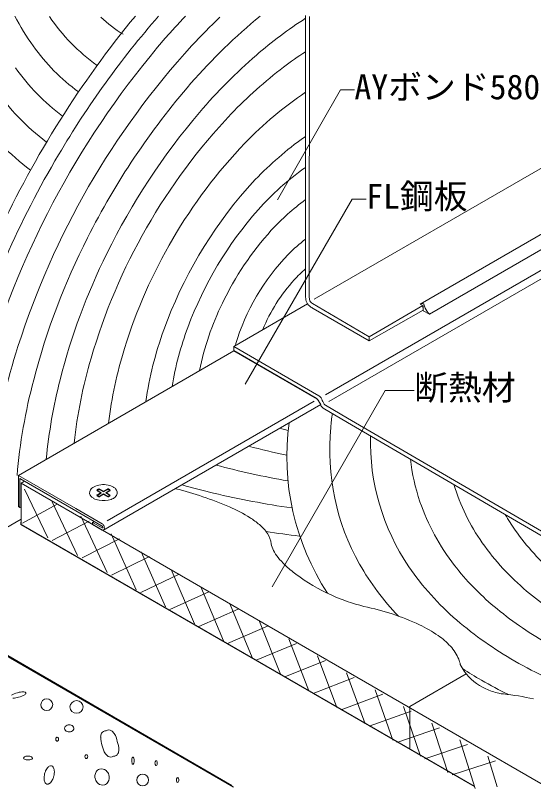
# Model space of a CAD drawing. Units: millimetres, scale not verified. Extents: x -9027 to 5741, y -561 to 9286.
# Drawn here: x -380 to 324, y -561 to 490 of the extents above; entities that cross this region are included whole.
import ezdxf
from ezdxf.enums import TextEntityAlignment as Align

# ---------------------------------------------------------------- set-up
doc = ezdxf.new("R2010")
doc.units = ezdxf.units.MM
doc.header["$LTSCALE"] = 10
for name, color, linetype, lineweight in [('0-0_文字', 7, 'Continuous', 18), ('0-1_レイヤー 3', 7, 'Continuous', 18), ('0-2_決定', 7, 'Continuous', 18)]:
    doc.layers.add(name, color=color, linetype=linetype, lineweight=lineweight)
doc.styles.add('ＭＳ ゴシック', font='')
doc.styles.get('ＭＳ ゴシック').set_extended_font_data('MS Gothic')

msp = doc.modelspace()

# ---------------------------------------------------------------- linework, layer by layer
at = {"layer": '0-0_文字'}
for points in [[(-23.53, 239.23), (62.07, 388.63), (80.87, 388.63)], [(-67.73, -11.37), (77.67, 240.03), (96.87, 240.03)], [(-30.93, -286.57), (122.87, -19.77), (162.07, -19.77)]]:
    msp.add_lwpolyline(points, dxfattribs=at)
at = {"layer": '0-1_レイヤー 3'}
for centre, radius, start, end in [((835.16, -381.05), 1365.14, 140.41575, 155.08563), ((-93.46, 636.69), 323.1, 207.23524, 215.68323), ((-116.78, 635.12), 262.12, 214.13664, 234.46169), ((764.45, -340.35), 1260.8, 138.87844, 149.4498), ((-122.98, 639.1), 207.06, 227.09778, 237.7286), ((595.97, -213.96), 1024.1, 136.66655, 138.0508), ((477.45, -145.68), 823.41, 129.59301, 138.72594), ((524.98, -168.33), 907.21, 133.72928, 137.14087), ((344.38, -24.65), 607.81, 122.87441, 130.75565), ((724.38, -321.5), 1191.51, 138.33233, 162.92239), ((672.42, -294.16), 1100.9, 137.56008, 162.34495), ((-136.91, 602.7), 267.98, 215.19888, 234.02461), ((445.73, -137.15), 759.2, 131.0063, 139.28927), ((291.52, 12.51), 509.78, 122.92096, 127.0426), ((-148.65, 580.78), 282.58, 215.02583, 233.70177), ((364.46, -78.22), 626.15, 127.36847, 136.10025), ((-157.83, 560.3), 302.08, 214.09349, 233.44907), ((630.11, -271.25), 1020.99, 139.08116, 153.28696), ((306.83, -48.36), 522.95, 123.99071, 135.79236), ((576.06, -242.45), 926.69, 139.61017, 153.82465), ((-171.89, 534.47), 316.47, 214.52863, 233.63547), ((504.89, -204.14), 814.68, 136.56717, 163.73807), ((442.35, -170.62), 705.38, 136.34932, 162.86398), ((221.03, 19.84), 368.64, 124.11779, 127.01474), ((283.24, -56), 466.66, 127.50814, 138.26885), ((744.29, -335.52), 1241, 149.16875, 163.61539), ((241.38, -35.3), 391.14, 125.67601, 138.13587), ((379.65, -136.87), 592.45, 138.63836, 160.3263), ((204.46, -19.17), 321.01, 126.33369, 137.47398), ((330.16, -110.27), 507.3, 138.52264, 159.67647), ((278.89, -82.9), 418.95, 137.93103, 154.30529), ((566.83, -245.12), 952.74, 152.98005, 165.43145), ((153.98, 4.55), 228.74, 127.58179, 135.39208), ((511.63, -215.95), 857.19, 153.51452, 165.76917), ((210.21, -45.94), 304.26, 136.05906, 163.11516), ((131.13, 7.72), 180.34, 130.31208, 137.11156), ((168.81, -24.2), 229.67, 137.67544, 157.73374), ((237.65, -66.57), 374.72, 153.82091, 168.64188), ((253.95, -84.48), 426.88, 159.36861, 170.54662), ((277.6, -103.84), 485.25, 159.94241, 171.84144), ((480.31, -236.5), 900.36, 162.13342, 171.43498), ((306.66, -131.57), 564.2, 162.59381, 173.15968), ((335.85, -158), 639.49, 163.46636, 174.00181), ((379.98, -200.66), 760.72, 165.1328, 175.07677), ((350.7, -178.04), 691.88, 165.53667, 174.62062), ((-275.62, -610.8), 471.34, 66.70082, 76.04219), ((-182.8, -390.3), 232.12, 58.36418, 66.21613), ((-123.29, -291.08), 116.43, 49.90311, 57.6905), ((-88.72, -249.59), 62.43, 34.67304, 49.64692), ((-63.54, -231.38), 31.37, 5.86185, 33.47669), ((-0.74, -221.91), 32.21, 191.21023, 208.24286), ((21.02, -211.15), 56.48, 207.41632, 218.76901), ((52.77, -186.67), 96.56, 218.29369, 226.61671), ((95.02, -143.53), 156.94, 226.22745, 233.38229), ((150.89, -69.94), 249.33, 233.16369, 245.89682), ((152.66, -72.78), 247.47, 245.25399, 256.25709), ((23.21, -653.84), 347.92, 65.17517, 78.28343), ((88.24, -508.12), 188.38, 55.55705, 64.51858), ((133.47, -440.32), 106.88, 43.21453, 54.99355), ((166.02, -408.68), 61.51, 22.63501, 42.49793), ((181.35, -401.19), 44.49, 11.95565, 21.32196), ((269.07, -372.78), 48.19, 203.47555, 216.25278), ((288.79, -359.31), 72.06, 215.61745, 245.99167), ((296.66, -344.78), 88.54, 245.16344, 257.34976), ((291.95, -357.58), 75.04, 258.71932, 263.45082), ((249.37, -770.95), 340.52, 77.26042, 84.26757)]:
    msp.add_arc(centre, radius, start, end, dxfattribs=at)
at = {"layer": '0-2_決定'}
for p, q in [((14.47, 489.63), (14.47, 110.03)), ((19.47, 109.03), (19.87, 488.43)), ((693.87, 489.43), (26.07, 104.03)), ((838.27, 483.03), (170.47, 97.63)), ((837.07, 433.23), (41.67, -25.77)), ((837.07, 421.63), (46.27, -34.97)), ((-83.13, 40.03), (17.07, 97.83)), ((171.67, 98.43), (170.47, 97.43)), ((170.47, 97.43), (174.27, 95.23)), ((174.47, 88.43), (174.27, 95.23)), ((101.07, 47.43), (174.27, 89.43)), ((-376.13, -135.17), (-82.93, 34.23)), ((30.47, -31.57), (-82.93, 34.23)), ((-261.33, -209.97), (35.07, -38.77)), ((26.27, -34.17), (-255.13, -196.77)), ((-9.13, -73.97), (-20.93, -70.97)), ((-367.93, -153.97), (-336.13, -220.17)), ((-268.33, -155.77), (-263.33, -158.57)), ((-268.13, -156.37), (-263.33, -159.17)), ((-263.33, -158.57), (-268.33, -161.37)), ((-263.33, -159.17), (-268.13, -162.17)), ((-323.33, -174.37), (-370.53, -199.97)), ((-329.93, -170.97), (-295.73, -243.77)), ((-329.93, -223.77), (-279.73, -197.17)), ((-290.93, -190.57), (-255.53, -267.17)), ((-273.13, -197.77), (-275.13, -198.97)), ((-372.33, -201.97), (241.87, -556.57)), ((-249.73, -214.77), (-215.73, -290.57)), ((-289.53, -247.37), (-238.73, -221.37)), ((-208.93, -238.97), (-175.93, -313.77)), ((-249.53, -270.77), (-197.93, -245.57)), ((-209.73, -294.17), (-157.33, -269.37)), ((-168.33, -262.97), (-136.53, -336.97)), ((-170.13, -317.37), (-117.13, -293.17)), ((-128.13, -286.57), (-97.33, -359.97)), ((-87.93, -310.37), (-58.33, -382.77)), ((-130.53, -340.37), (-77.13, -316.77)), ((-48.13, -333.77), (-19.73, -405.37)), ((-91.53, -363.37), (-37.33, -340.17)), ((-52.53, -386.17), (2.27, -363.57)), ((-8.53, -357.17), (18.87, -427.97)), ((-13.93, -408.77), (41.47, -386.57)), ((30.87, -380.37), (57.07, -450.37)), ((70.07, -403.37), (95.27, -472.57)), ((24.67, -431.37), (80.67, -409.77)), ((108.87, -426.37), (133.07, -494.77)), ((62.87, -453.77), (119.47, -432.57)), ((147.67, -449.17), (170.67, -516.77)), ((100.87, -475.97), (158.07, -455.37)), ((186.07, -471.97), (208.07, -538.77)), ((138.67, -498.17), (196.47, -477.97)), ((176.47, -520.17), (234.67, -500.57)), ((224.27, -494.37), (245.27, -560.57)), ((213.67, -541.97), (272.67, -522.97)), ((262.27, -516.77), (275.07, -558.37))]:
    msp.add_line(p, q, dxfattribs=at)
for points in [[(-543.13, 488.43), (-543.13, -291.37), (-85.73, -556.57)], [(174.47, 88.43), (182.87, 83.63), (839.07, 462.43)], [(24.87, 91.43), (101.07, 47.43), (101.07, 53.03), (23.67, 98.23)], [(170.47, 97.43), (174.27, 95.23), (174.47, 88.43), (182.87, 83.63)], [(-82.93, 34.23), (-376.13, -135.17), (-376.13, -177.37), (-373.93, -178.57), (-373.93, -139.57), (-298.13, -183.17), (-261.93, -203.97)], [(32.47, -26.97), (-83.13, 40.03), (-83.13, 34.43), (28.87, -30.37)], [(-261.93, -206.37), (-275.13, -198.97), (-275.13, -201.97), (-261.93, -209.37), (-261.33, -209.97), (35.07, -38.77)], [(816.27, -490.77), (71.47, -57.37), (41.47, -39.97)], [(38.27, -43.77), (71.47, -63.17), (812.27, -495.17)], [(-376.13, -135.17), (-298.13, -180.17), (-261.93, -200.97)], [(-261.93, -203.97), (-298.13, -183.17), (-373.93, -139.57), (-373.93, -178.57), (-376.13, -177.37), (-376.13, -135.17)], [(343.07, -558.77), (-372.33, -145.77), (-372.33, -201.97), (243.67, -557.57)], [(-255.33, -153.97), (-260.33, -156.77), (-265.33, -153.97)], [(-255.33, -154.77), (-260.33, -157.57), (-265.13, -154.77)], [(-252.33, -161.37), (-257.33, -158.57), (-252.33, -155.77)], [(-252.33, -162.17), (-257.13, -159.17), (-252.33, -156.37)], [(-265.33, -163.17), (-260.33, -160.17), (-255.33, -163.17)], [(-265.13, -163.77), (-260.33, -160.97), (-255.33, -163.77)], [(-83.53, -558.57), (-543.13, -293.37), (-372.33, -194.77), (-372.53, -201.97), (241.87, -556.57)], [(-261.93, -209.37), (-275.13, -201.97), (-275.13, -198.97), (-261.93, -206.37)], [(232.87, -404.77), (156.07, -449.17), (156.07, -505.77)]]:
    msp.add_lwpolyline(points, dxfattribs=at)
for points in [[(101.07, 53.03), (101.07, 47.43), (174.27, 89.43), (173.87, 95.43)], [(-373.93, -139.57), (-367.53, -143.17), (-372.33, -145.77), (-372.33, -179.37), (-373.93, -178.57)]]:
    msp.add_lwpolyline(points, close=True, dxfattribs=at)
for centre, radius, start, end in [((52.33, 108.59), 37.9, 177.82129, 187.76412), ((41.41, 108.45), 21.95, 178.49025, 192.09803), ((27.41, 105.26), 12.75, 188.05973, 224.94333), ((34.17, 111.9), 22.23, 224.77347, 233.18529), ((28.08, 105.19), 8.24, 189.37764, 237.62524), ((172.02, 92.23), 6.21, 70.12225, 93.22645), ((173.19, 95.67), 2.58, 41.86489, 68.62329), ((171.42, 94.38), 4.76, 6.32799, 39.17397), ((192, 98.93), 16.35, 194.23166, 205.73455), ((47.23, 129.32), 44, 233.16255, 239.45731), ((207.52, 106.47), 33.61, 205.8351, 222.82534), ((23.46, -38.91), 10.11, 28.23026, 57.66767), ((27.8, -35), 9.29, 33.21746, 59.81737), ((-124.93, -109), 178.92, 23.85719, 26.23259), ((-144.57, -149.57), 211.09, 32.55178, 33.98667), ((3.09, -50.8), 33.69, 22.71774, 29.65849), ((10.54, -51.86), 27.8, 28.0868, 34.80567), ((50.47, -31.8), 17.37, 200.17452, 216.48995), ((48.24, -32.04), 10.58, 205.71983, 218.39492), ((44.76, -34.76), 6.17, 218.66419, 237.69547), ((41.89, -38.12), 6.72, 216.70503, 237.3377), ((405.89, -102.59), 358.73, 171.75895, 174.78605), ((328.21, -109.65), 339.29, 172.19435, 213.18759), ((363.61, -100.45), 316.43, 174.476, 209.42121), ((408.4, -88.36), 305.82, 178.69143, 213.9921), ((184.21, 857.59), 984.73, 255.45265, 258.55812), ((433.18, -82.01), 277.87, 186.43979, 198.65147), ((173.47, 926.23), 1084.38, 254.99227, 260.27354), ((-272.01, -158.64), 7.19, 147.4739, 227.23881), ((-267.54, -162.42), 13.02, 118.40155, 144.00767), ((-260.09, -177.81), 30.11, 78.46738, 116.94328), ((-268.83, -154.83), 0.382, 142.23572, 212.55915), ((-267.27, -153.77), 2.27, 213.84859, 242.02275), ((-268, -155.91), 1.74, 87.83285, 130.74725), ((-268.7, -155.56), 0.316, 148.87677, 223.14124), ((-267.86, -156.65), 1.68, 85.82216, 131.60132), ((-267.11, -154.18), 2.42, 221.21219, 245.04801), ((-266.8, -154.78), 1.29, 89.76565, 151.86576), ((-266.68, -155.29), 1.1, 88.46812, 163.20718), ((-266.88, -156.22), 2.73, 55.4232, 88.17847), ((-266.88, -157.07), 2.89, 52.75385, 85.47455), ((-253.45, -157.01), 3.57, 103.29912, 121.787), ((-253.35, -157.65), 3.49, 101.88633, 124.51085), ((-253.9, -154.81), 1.33, 28.76635, 106.09963), ((-258.3, -170.56), 22.65, 59.88381, 79.25053), ((-253.81, -155.33), 1.13, 18.6327, 103.54893), ((-252.89, -156.75), 2.58, 62.83466, 86.46506), ((-252.93, -157.99), 3.03, 66.73034, 86.27819), ((-252.57, -155.24), 1.16, 281.67693, 344.28034), ((-252.78, -154.47), 1.37, 288.95487, 344.82151), ((-251.87, -155.61), 0.423, 8.10457, 70.84035), ((-251.89, -154.85), 0.439, 2.72873, 66.03196), ((-253.73, -162.94), 13.76, 44.86095, 60.4146), ((-248.96, -158.61), 7.34, 329.55499, 47.1985), ((116.54, 796.64), 982.55, 254.06976, 256.62917), ((485.08, -66.15), 280.87, 196.85194, 214.93104), ((-266.53, -153.86), 14.44, 224.12955, 240.07029), ((-262.4, -145.86), 23.44, 241.07928, 260.18771), ((-268.1, -162.51), 1.16, 101.67693, 164.28034), ((-268.79, -162.13), 0.423, 188.10457, 250.84035), ((-267.9, -163.31), 1.16, 101.67693, 164.28034), ((-268.59, -162.93), 0.423, 188.10457, 250.84035), ((-267.74, -159.75), 3.03, 246.73034, 266.27819), ((-267.54, -160.55), 3.03, 246.73034, 266.27819), ((-266.64, -162.19), 1.42, 204.1569, 279.15171), ((-266.66, -163.21), 1.13, 198.6327, 283.54893), ((-266.94, -160.63), 3.01, 280.13653, 302.36448), ((-267.11, -160.89), 3.49, 281.88633, 304.51085), ((-260.4, -137.2), 32.31, 259.30948, 288.56157), ((-253.93, -161.15), 2.46, 235.22554, 269.88008), ((-253.59, -161.47), 2.89, 232.75385, 265.47455), ((-254, -162.25), 1.37, 272.60934, 337.3747), ((-253.78, -163.25), 1.1, 268.46812, 343.20718), ((-252.61, -161.09), 1.68, 265.82216, 311.60132), ((-252.61, -161.89), 1.68, 265.82216, 311.60132), ((-253.35, -163.57), 2.42, 41.21219, 65.04801), ((-253.35, -164.37), 2.42, 41.21219, 65.04801), ((-251.76, -162.19), 0.316, 328.87677, 43.14124), ((-251.76, -162.99), 0.316, 328.87677, 43.14124), ((-257.31, -147.96), 21.14, 289.91287, 299.40868), ((-253.59, -154.98), 13.19, 300.29433, 326.13445), ((176.12, 1066.68), 1259.05, 256.83321, 261.75966), ((457.57, -70.79), 304.58, 199.18325, 217.80569), ((526.39, -52.42), 276.01, 209.46062, 214.68532), ((-264.62, -205.04), 4.87, 35.19295, 56.5974), ((-263.64, -205.52), 2.3, 358.7844, 42.32769), ((-261.74, -206.03), 0.392, 239.69989, 285.11082), ((-263.6, -205.51), 2.27, 358.41158, 42.70051), ((-261.75, -206.09), 0.332, 237.09201, 327.43754), ((-260.97, -208.02), 1.66, 234.63186, 334.53402), ((-262.08, -205.78), 0.775, 305.23497, 15.45738), ((-262.71, -205.66), 1.38, 333.70499, 3.67514), ((-267.45, -207), 8.32, 0.17186, 34.94868), ((-263.11, -207.12), 3.98, 336.06048, 2.07188), ((572.97, -15.96), 335.08, 215.27983, 229.31462), ((186.96, 1318.38), 1546.57, 261.59393, 263.28321), ((545.29, -19.13), 357.18, 215.58435, 229.87234), ((409.9, -70.21), 371.62, 209.97704, 223.57523), ((474.98, -37.2), 389.66, 214.7558, 229.12072), ((517.57, -20.73), 382.68, 218.22145, 229.83155), ((623.01, 77.95), 481.51, 230.24547, 240.02885), ((593.8, 74.97), 504.99, 230.22651, 240.04787), ((560.67, 68.21), 525.45, 229.57882, 240.1161), ((646.69, 223.27), 702.76, 240.33393, 248.64848), ((574.07, 143.16), 642.17, 237.35589, 240.07066), ((565.4, 124.78), 621.92, 239.91729, 243.74291), ((-369.37, -461.63), 32.26, 104.28454, 120.26725), ((-368.44, -463.55), 34.35, 97.71795, 105.00489), ((-369.9, -451.94), 22.65, 89.57862, 98.00372), ((-369.68, -439.53), 10.24, 77.56582, 90.3106), ((-368.23, -433), 3.56, 56.16448, 77.66525), ((-366.95, -431.11), 1.26, 15.28123, 56.39408), ((-383.33, -410.4), 27.25, 269.78363, 286.18479), ((-383.47, -406.03), 31.51, 284.22354, 300.52278), ((-370.41, -428.32), 5.67, 301.20026, 321.4953), ((-366.91, -431.08), 1.21, 320.37552, 14.56687), ((-337.22, -446.88), 8.31, 92.12469, 177.87531), ((-337.79, -447.04), 8.47, 3.15853, 88.25611), ((-337.17, -446.42), 8.36, 181.05613, 267.52923), ((-337.86, -446.24), 8.54, 272.21199, 357.78801), ((-296.68, -450.45), 9.28, 91.58963, 175.80647), ((-296.97, -449.4), 8.97, 182.3536, 270.2503), ((-296.89, -450.14), 8.97, 2.3536, 90.2503), ((-297.19, -449.09), 9.28, 271.58963, 355.80647), ((-309.29, -478.87), 4.04, 141.45867, 178.57512), ((-309.28, -478.7), 4.05, 181.06196, 227.22912), ((-307, -481.4), 7.43, 89.45244, 137.19505), ((-307.26, -476.65), 6.93, 226.45411, 272.68023), ((-306.61, -480.9), 6.93, 46.45411, 92.68023), ((-306.86, -476.15), 7.43, 269.45244, 317.19505), ((-304.59, -478.85), 4.05, 1.06196, 47.22912), ((-304.58, -478.67), 4.04, 321.45867, 358.57512), ((-257.2, -488.53), 6.37, 85.8137, 152.16783), ((-253.03, -486.96), 6.06, 54.51007, 127.71165), ((-256.5, -492.78), 12.82, 32.71989, 56.97935), ((-322.4, -493.38), 2.93, 126.66838, 179.81042), ((-322.33, -493.52), 3, 177.20436, 229.75842), ((-323.31, -492.28), 1.51, 91.01265, 124.1722), ((-323.4, -492.66), 1.89, 20.79768, 87.87231), ((-324.5, -493.51), 3.17, 310.69107, 2.47687), ((-324.64, -493.37), 3.31, 359.92681, 24.60273), ((-237.49, -491.63), 26.7, 177.98546, 203.72737), ((-250.58, -491.49), 13.62, 154.14199, 176.63441), ((-265.31, -499.23), 23.73, 6.42455, 34.3122), ((-323.27, -494.59), 1.58, 230.48466, 267.60379), ((-323.32, -494.53), 1.64, 269.52601, 302.70083), ((-238.04, -499.33), 24.08, 187.2613, 215.32101), ((-264.9, -507.41), 25.57, 358.46731, 25.06926), ((-283.55, -516.25), 1.68, 89.45348, 121.05675), ((-283.58, -516), 1.43, 48.37045, 88.02673), ((-247.23, -506.13), 12.65, 214.25551, 237.9299), ((-246.27, -510.25), 6.34, 265.79927, 332.34196), ((-252.61, -507.38), 13.29, 334.06061, 356.91727), ((-367.29, -519.22), 1.65, 141.36611, 178.29258), ((-366.87, -518.8), 2.1, 190.19509, 242.04359), ((-366.06, -520.2), 3.22, 118.46279, 141.378), ((-363.15, -511.34), 10.44, 243.18571, 271.16549), ((-364.22, -523.49), 6.99, 103.36683, 118.88261), ((-363.06, -528.48), 12.11, 89.37818, 103.21546), ((-362.76, -526.42), 10.05, 62.17973, 90.97153), ((-362.92, -509.49), 12.29, 269.94394, 282.25618), ((-362, -513.46), 8.21, 281.86796, 296.07285), ((-359.91, -517.59), 3.58, 295.12157, 316.55373), ((-359.18, -519.51), 2.27, 8.67863, 60.9294), ((-358.32, -519.09), 1.39, 316.52176, 356.76711), ((-282.65, -517.1), 2.89, 127.71925, 181.50494), ((-281.7, -517.24), 3.83, 178.9216, 202.84946), ((-283.47, -518.1), 1.87, 199.61595, 268.16914), ((-283.54, -518.68), 1.3, 270.10943, 303.87222), ((-285.04, -517.31), 3.31, 312.26305, 2.30812), ((-284.56, -517.01), 2.83, 356.67018, 47.10893), ((-250.53, -511.88), 6.03, 235.44201, 308.99976), ((-210.63, -522.7), 11.3, 165.49784, 180.3494), ((-210.32, -522.98), 11.61, 178.9773, 195.85653), ((-217.36, -520.78), 4.31, 145.05469, 167.84078), ((-220.27, -518.71), 0.743, 95.08572, 147.44174), ((-220.4, -518.88), 0.906, 36.86353, 85.91555), ((-222.31, -520.28), 3.28, 14.26716, 36.42519), ((-230.14, -522.48), 11.41, 358.53635, 15.28611), ((-231.81, -523.04), 13.08, 346.85502, 1.16379), ((-186.02, -525.81), 4.32, 138.91193, 182.16805), ((-188.72, -523.64), 0.867, 90.92894, 129.71733), ((-188.76, -523.9), 1.13, 42.86209, 88.68242), ((-189.83, -524.81), 2.53, 16.09946, 41.61187), ((-193.16, -525.87), 6.03, 358.9912, 16.92385), ((-324.18, -542.68), 16.03, 135.80345, 157.34693), ((-329.52, -537.54), 8.62, 121.42136, 135.56072), ((-331.74, -533.52), 4.03, 78.44026, 124.32266), ((-332.39, -533.69), 4.37, 31.77155, 70.53879), ((-338.64, -537.02), 11.45, 4.75582, 29.44964), ((-262.91, -542.47), 8.77, 108.78684, 146.64512), ((-263.08, -543.1), 9.31, 47.51907, 106.52914), ((-217.6, -525.07), 4.04, 195.51005, 215.41664), ((-220.21, -526.96), 0.817, 213.21463, 261.31492), ((-220.37, -526.94), 0.829, 272.40736, 322.19178), ((-222.48, -525.36), 3.47, 322.8971, 349.17792), ((-184.88, -526.03), 5.45, 179.42222, 198.45691), ((-187.22, -526.8), 2.99, 198.47122, 222.17599), ((-188.64, -528.13), 1.05, 220.76968, 264.7981), ((-189.03, -527.57), 1.63, 280.41483, 342.85225), ((-192.7, -526.13), 5.57, 339.80298, 1.62992), ((-317.02, -546.56), 24.12, 165.13464, 183.59154), ((-316.44, -546.62), 24.69, 155.83763, 165.34442), ((-351.82, -537.52), 24.69, 335.83763, 345.34442), ((-350.36, -537.85), 23.19, 345.21039, 4.40075), ((-259.47, -544.02), 12.51, 149.40309, 198.42863), ((-264.42, -545.25), 11.81, 17.12969, 49.77179), ((-264.92, -545.75), 12.45, 329.38687, 18.66448), ((-206.82, -549.28), 8.31, 92.12469, 177.8753), ((-207.39, -549.44), 8.47, 3.15853, 88.25612), ((-156.82, -548.81), 4.32, 138.91193, 182.16805), ((-159.52, -546.64), 0.867, 90.92894, 129.71733), ((-159.56, -546.9), 1.13, 42.86209, 88.68242), ((-330.12, -547.3), 11, 184.03035, 209.72722), ((-335.97, -550.41), 4.38, 212.33391, 251.91613), ((-336.53, -550.62), 4.03, 258.44026, 304.32266), ((-338.74, -546.6), 8.62, 301.42136, 315.56072), ((-344.08, -541.46), 16.03, 315.80345, 337.34693), ((-259.46, -543.99), 12.52, 198.54136, 229.50445), ((-261.36, -546.78), 9.17, 227.1915, 286.63042), ((-261.74, -546.99), 9.1, 289.31668, 325.86949), ((-206.82, -548.66), 8.31, 182.12469, 267.87531), ((-207.25, -548.65), 8.32, 270.81874, 357.76662), ((-155.68, -549.03), 5.45, 179.42222, 198.45691), ((-158.02, -549.8), 2.99, 198.47122, 222.17599), ((-159.44, -551.13), 1.05, 220.76968, 264.7981), ((-159.83, -550.57), 1.63, 280.41483, 342.85225), ((-160.63, -547.81), 2.53, 16.09946, 41.61187), ((-163.5, -549.13), 5.57, 339.80298, 1.62992), ((-163.96, -548.87), 6.03, 358.9912, 16.92385)]:
    msp.add_arc(centre, radius, start, end, dxfattribs=at)

# ---------------------------------------------------------------- texts
at = {"layer": '0-0_文字', "style": 'ＭＳ ゴシック'}
for s, p in [('AYボンド580NF', (80.87, 365.63)), ('FL鋼板', (96.87, 217.03)), ('断熱材', (162.07, -42.77))]:
    msp.add_text(s, height=33.72, dxfattribs=at).set_placement(p, align=Align.BOTTOM_LEFT)

doc.saveas('drawing.dxf')
